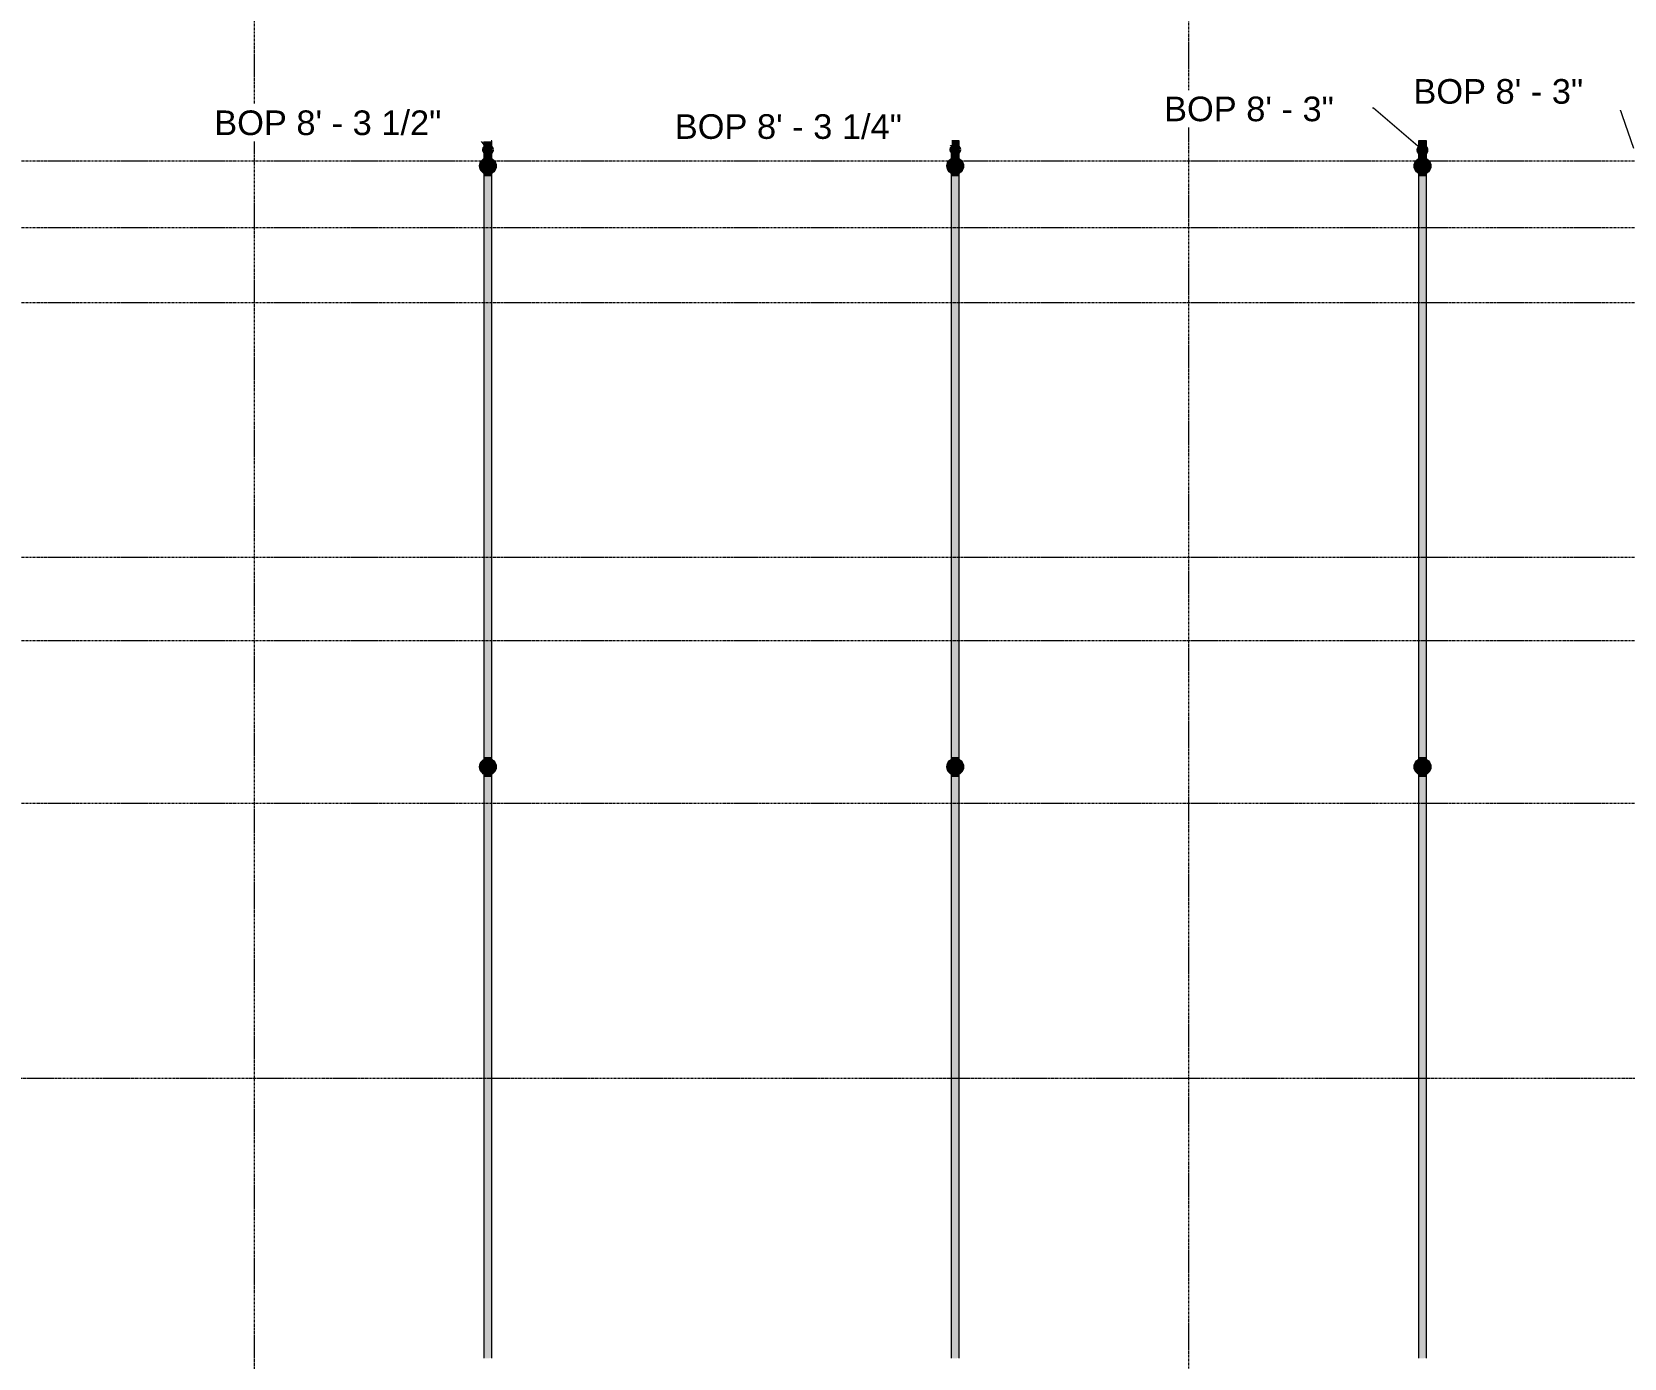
# Model space of a CAD drawing. Header units: inches. Extents: x -3679 to 241, y -496 to 1784.
# Drawn here: x -1289.3 to -907.7, y 206 to 523.9 of the extents above; entities that cross this region are included whole.
import ezdxf

# ---------------------------------------------------------------- set-up
doc = ezdxf.new("R2010")
doc.units = ezdxf.units.IN
doc.header["$MEASUREMENT"] = 0
doc.linetypes.add('Grid Line', pattern=[0.875, 0.5, -0.125, 0.125, -0.125])
for name, color, linetype, lineweight in [('A-ANNO-NOTE', 250, 'Continuous', 9), ('G-ANNO-DIMS', 251, 'Continuous', 9), ('P-PIPE', 1, 'Continuous', 9), ('P-PIPE-CNTR', 1, 'Continuous', 9), ('S-GRID', 8, 'Continuous', 9)]:
    doc.layers.add(name, color=color, linetype=linetype, lineweight=lineweight)
doc.styles.add('Arial_1', font='arial.ttf', dxfattribs={"height": 5.901198})

msp = doc.modelspace()

# ---------------------------------------------------------------- hatches: boundary and pattern name
at = {"layer": 'A-ANNO-NOTE'}
for points in [[(-1180, 489.74), (-1179, 490.01), (-1178.27, 490.74), (-1178, 491.74), (-1178.27, 492.74), (-1179, 493.47), (-1180, 493.74), (-1181, 493.47), (-1181.73, 492.74), (-1182, 491.74), (-1181.73, 490.74), (-1181, 490.01)], [(-1068, 489.74), (-1067, 490.01), (-1066.27, 490.74), (-1066, 491.74), (-1066.27, 492.74), (-1067, 493.47), (-1068, 493.74), (-1069, 493.47), (-1069.73, 492.74), (-1070, 491.74), (-1069.73, 490.74), (-1069, 490.01)], [(-956, 489.74), (-955, 490.01), (-954.27, 490.74), (-954, 491.74), (-954.27, 492.74), (-955, 493.47), (-956, 493.74), (-957, 493.47), (-957.73, 492.74), (-958, 491.74), (-957.73, 490.74), (-957, 490.01)], [(-1180, 345.74), (-1179, 346.01), (-1178.27, 346.74), (-1178, 347.74), (-1178.27, 348.74), (-1179, 349.47), (-1180, 349.74), (-1181, 349.47), (-1181.73, 348.74), (-1182, 347.74), (-1181.73, 346.74), (-1181, 346.01)], [(-1068, 345.74), (-1067, 346.01), (-1066.27, 346.74), (-1066, 347.74), (-1066.27, 348.74), (-1067, 349.47), (-1068, 349.74), (-1069, 349.47), (-1069.73, 348.74), (-1070, 347.74), (-1069.73, 346.74), (-1069, 346.01)], [(-956, 345.74), (-955, 346.01), (-954.27, 346.74), (-954, 347.74), (-954.27, 348.74), (-955, 349.47), (-956, 349.74), (-957, 349.47), (-957.73, 348.74), (-958, 347.74), (-957.73, 346.74), (-957, 346.01)]]:
    msp.add_hatch(color=256, dxfattribs=at).paths.add_polyline_path(points, flags=0)
h = msp.add_hatch(color=256, dxfattribs=at)
edge = h.paths.add_edge_path(flags=0)
edge.add_arc((-1180, 491.74), 2, 0, 360)
h = msp.add_hatch(color=256, dxfattribs=at)
edge = h.paths.add_edge_path(flags=0)
edge.add_arc((-1068, 491.74), 2, 0, 360)
h = msp.add_hatch(color=256, dxfattribs=at)
edge = h.paths.add_edge_path(flags=0)
edge.add_arc((-956, 491.74), 2, 0, 360)
h = msp.add_hatch(color=256, dxfattribs=at)
edge = h.paths.add_edge_path(flags=0)
edge.add_arc((-1180, 347.74), 2, 0, 360)
h = msp.add_hatch(color=256, dxfattribs=at)
edge = h.paths.add_edge_path(flags=0)
edge.add_arc((-1068, 347.74), 2, 0, 360)
h = msp.add_hatch(color=256, dxfattribs=at)
edge = h.paths.add_edge_path(flags=0)
edge.add_arc((-956, 347.74), 2, 0, 360)
at = {"layer": 'P-PIPE'}
h = msp.add_hatch(color=256, dxfattribs=at)
h.paths.add_polyline_path([(-1180.67, 493.98), (-1180.67, 493.99), (-1180.67, 497.25)], flags=0)
h.paths.add_polyline_path([(-1180, 493.98), (-1180, 497.74), (-1180.95, 497.74), (-1180.95, 493.99), (-1180.47, 493.98), (-1180.25, 493.98)], flags=0)
for points in [[(-1180, 493.98), (-1179.05, 493.99), (-1179.05, 497.74), (-1179.53, 497.74), (-1180, 497.74), (-1180, 497.25)], [(-1068, 493.98), (-1067.05, 493.99), (-1067.05, 497.74), (-1067.53, 497.74), (-1068, 497.74), (-1068, 497.25)], [(-956, 493.98), (-955.05, 493.99), (-955.05, 497.74), (-955.53, 497.74), (-956, 497.74), (-956, 497.25)], [(-1180, 490.79), (-1179.75, 490.83), (-1179.53, 490.92), (-1179.33, 491.07), (-1179.18, 491.27), (-1179.08, 491.5), (-1179.05, 491.74), (-1179.08, 491.99), (-1179.18, 492.22), (-1179.33, 492.41), (-1179.53, 492.57), (-1179.75, 492.66), (-1180, 492.69), (-1180.25, 492.66), (-1180.48, 492.57), (-1180.67, 492.41), (-1180.82, 492.22), (-1180.92, 491.99), (-1180.95, 491.74), (-1180.92, 491.5), (-1180.82, 491.27), (-1180.67, 491.07), (-1180.48, 490.92), (-1180.25, 490.83)], [(-1068, 490.79), (-1067.75, 490.83), (-1067.53, 490.92), (-1067.33, 491.07), (-1067.18, 491.27), (-1067.08, 491.5), (-1067.05, 491.74), (-1067.08, 491.99), (-1067.18, 492.22), (-1067.33, 492.41), (-1067.53, 492.57), (-1067.75, 492.66), (-1068, 492.69), (-1068.25, 492.66), (-1068.48, 492.57), (-1068.67, 492.41), (-1068.82, 492.22), (-1068.92, 491.99), (-1068.95, 491.74), (-1068.92, 491.5), (-1068.82, 491.27), (-1068.67, 491.07), (-1068.48, 490.92), (-1068.25, 490.83)], [(-956, 490.79), (-955.75, 490.83), (-955.53, 490.92), (-955.33, 491.07), (-955.18, 491.27), (-955.08, 491.5), (-955.05, 491.74), (-955.08, 491.99), (-955.18, 492.22), (-955.33, 492.41), (-955.53, 492.57), (-955.75, 492.66), (-956, 492.69), (-956.25, 492.66), (-956.48, 492.57), (-956.67, 492.41), (-956.82, 492.22), (-956.92, 491.99), (-956.95, 491.74), (-956.92, 491.5), (-956.82, 491.27), (-956.67, 491.07), (-956.48, 490.92), (-956.25, 490.83)], [(-1180, 349.98), (-1179.05, 349.99), (-1179.05, 489.5), (-1179.53, 489.5), (-1180, 489.5), (-1180, 359.44)], [(-1068, 349.98), (-1067.05, 349.99), (-1067.05, 489.5), (-1067.53, 489.5), (-1068, 489.5), (-1068, 359.44)], [(-956, 349.98), (-955.05, 349.99), (-955.05, 489.5), (-955.53, 489.5), (-956, 489.5), (-956, 359.44)], [(-1180, 346.79), (-1179.75, 346.83), (-1179.53, 346.92), (-1179.33, 347.07), (-1179.18, 347.27), (-1179.08, 347.5), (-1179.05, 347.74), (-1179.08, 347.99), (-1179.18, 348.22), (-1179.33, 348.41), (-1179.53, 348.57), (-1179.75, 348.66), (-1180, 348.69), (-1180.25, 348.66), (-1180.48, 348.57), (-1180.67, 348.41), (-1180.82, 348.22), (-1180.92, 347.99), (-1180.95, 347.74), (-1180.92, 347.5), (-1180.82, 347.27), (-1180.67, 347.07), (-1180.48, 346.92), (-1180.25, 346.83)], [(-1068, 346.79), (-1067.75, 346.83), (-1067.53, 346.92), (-1067.33, 347.07), (-1067.18, 347.27), (-1067.08, 347.5), (-1067.05, 347.74), (-1067.08, 347.99), (-1067.18, 348.22), (-1067.33, 348.41), (-1067.53, 348.57), (-1067.75, 348.66), (-1068, 348.69), (-1068.25, 348.66), (-1068.48, 348.57), (-1068.67, 348.41), (-1068.82, 348.22), (-1068.92, 347.99), (-1068.95, 347.74), (-1068.92, 347.5), (-1068.82, 347.27), (-1068.67, 347.07), (-1068.48, 346.92), (-1068.25, 346.83)], [(-956, 346.79), (-955.75, 346.83), (-955.53, 346.92), (-955.33, 347.07), (-955.18, 347.27), (-955.08, 347.5), (-955.05, 347.74), (-955.08, 347.99), (-955.18, 348.22), (-955.33, 348.41), (-955.53, 348.57), (-955.75, 348.66), (-956, 348.69), (-956.25, 348.66), (-956.48, 348.57), (-956.67, 348.41), (-956.82, 348.22), (-956.92, 347.99), (-956.95, 347.74), (-956.92, 347.5), (-956.82, 347.27), (-956.67, 347.07), (-956.48, 346.92), (-956.25, 346.83)], [(-1180, 205.98), (-1179.05, 205.99), (-1179.05, 345.5), (-1179.53, 345.5), (-1180, 345.5), (-1180, 211.03)], [(-1068, 205.98), (-1067.05, 205.99), (-1067.05, 345.5), (-1067.53, 345.5), (-1068, 345.5), (-1068, 211.03)], [(-956, 205.98), (-955.05, 205.99), (-955.05, 345.5), (-955.53, 345.5), (-956, 345.5), (-956, 211.03)]]:
    msp.add_hatch(color=256, dxfattribs=at).paths.add_polyline_path(points, flags=0)
h = msp.add_hatch(color=256, dxfattribs=at)
h.paths.add_polyline_path([(-1068.67, 493.98), (-1068.67, 493.99), (-1068.67, 497.25)], flags=0)
h.paths.add_polyline_path([(-1068, 493.98), (-1068, 497.74), (-1068.95, 497.74), (-1068.95, 493.99), (-1068.47, 493.98), (-1068.25, 493.98)], flags=0)
h = msp.add_hatch(color=256, dxfattribs=at)
h.paths.add_polyline_path([(-956.67, 493.98), (-956.67, 493.99), (-956.67, 497.25)], flags=0)
h.paths.add_polyline_path([(-956, 493.98), (-956, 497.74), (-956.95, 497.74), (-956.95, 493.99), (-956.47, 493.98), (-956.25, 493.98)], flags=0)
h = msp.add_hatch(color=256, dxfattribs=at)
h.paths.add_polyline_path([(-1180, 489.5), (-1180, 490.79), (-1180.25, 490.83), (-1180.48, 490.92), (-1180.67, 491.07), (-1180.84, 491.31), (-1180.88, 491.38), (-1180.93, 491.56), (-1180.95, 491.74), (-1180.95, 489.5), (-1180.48, 489.5), (-1180.25, 489.5)], flags=0)
h.paths.add_polyline_path([(-1180.95, 491.74), (-1180.92, 491.99), (-1180.79, 492.28), (-1180.65, 492.43), (-1180.44, 492.58), (-1180.24, 492.66), (-1180, 492.69), (-1180, 493.98), (-1180.95, 493.99), (-1180.95, 491.91)], flags=0)
h = msp.add_hatch(color=256, dxfattribs=at)
h.paths.add_polyline_path([(-1180, 490.79), (-1179.75, 490.83), (-1179.52, 490.92), (-1179.33, 491.07), (-1179.18, 491.27), (-1179.08, 491.5), (-1179.05, 491.75), (-1179.08, 491.99), (-1179.18, 492.22), (-1179.33, 492.42), (-1179.53, 492.57), (-1179.76, 492.66), (-1180.01, 492.69), (-1180.25, 492.66), (-1180.48, 492.56), (-1180.67, 492.41), (-1180.83, 492.21), (-1180.92, 491.98), (-1180.95, 491.73), (-1180.92, 491.49), (-1180.82, 491.26), (-1180.67, 491.07), (-1180.47, 490.92), (-1180.24, 490.82), (-1180, 490.79)], flags=0)
h.paths.add_polyline_path([(-1180, 490.79), (-1180.25, 490.83), (-1180.48, 490.92), (-1180.68, 491.08), (-1180.82, 491.27), (-1180.92, 491.5), (-1180.95, 491.74), (-1180.91, 492), (-1180.82, 492.22), (-1180.66, 492.42), (-1180.48, 492.57), (-1180.24, 492.66), (-1180, 492.69), (-1179.75, 492.66), (-1179.53, 492.57), (-1179.33, 492.41), (-1179.18, 492.22), (-1179.08, 491.99), (-1179.05, 491.74), (-1179.08, 491.49), (-1179.18, 491.27), (-1179.33, 491.07), (-1179.53, 490.92), (-1179.76, 490.83), (-1179.85, 490.81)], flags=0)
h = msp.add_hatch(color=256, dxfattribs=at)
h.paths.add_polyline_path([(-1179.05, 491.74), (-1179.05, 493.99), (-1179.53, 493.98), (-1180, 493.98), (-1179.99, 492.69), (-1179.75, 492.66), (-1179.52, 492.57), (-1179.33, 492.41), (-1179.16, 492.18), (-1179.12, 492.1), (-1179.07, 491.93), (-1179.05, 491.75)], flags=0)
h.paths.add_polyline_path([(-1180, 489.5), (-1179.05, 489.5), (-1179.05, 491.74), (-1179.08, 491.5), (-1179.21, 491.21), (-1179.35, 491.05), (-1179.54, 490.91), (-1179.75, 490.82), (-1180, 490.79), (-1180, 490.68)], flags=0)
h = msp.add_hatch(color=256, dxfattribs=at)
h.paths.add_polyline_path([(-1068, 489.5), (-1068, 490.79), (-1068.25, 490.83), (-1068.48, 490.92), (-1068.67, 491.07), (-1068.84, 491.31), (-1068.88, 491.38), (-1068.93, 491.56), (-1068.95, 491.74), (-1068.95, 489.5), (-1068.48, 489.5), (-1068.25, 489.5)], flags=0)
h.paths.add_polyline_path([(-1068.95, 491.74), (-1068.92, 491.99), (-1068.79, 492.28), (-1068.65, 492.43), (-1068.44, 492.58), (-1068.24, 492.66), (-1068, 492.69), (-1068, 493.98), (-1068.95, 493.99), (-1068.95, 491.91)], flags=0)
h = msp.add_hatch(color=256, dxfattribs=at)
h.paths.add_polyline_path([(-1068, 490.79), (-1067.75, 490.83), (-1067.52, 490.92), (-1067.33, 491.07), (-1067.18, 491.27), (-1067.08, 491.5), (-1067.05, 491.75), (-1067.08, 491.99), (-1067.18, 492.22), (-1067.33, 492.42), (-1067.53, 492.57), (-1067.76, 492.66), (-1068.01, 492.69), (-1068.25, 492.66), (-1068.48, 492.56), (-1068.67, 492.41), (-1068.83, 492.21), (-1068.92, 491.98), (-1068.95, 491.73), (-1068.92, 491.49), (-1068.82, 491.26), (-1068.67, 491.07), (-1068.47, 490.92), (-1068.24, 490.82), (-1068, 490.79)], flags=0)
h.paths.add_polyline_path([(-1068, 490.79), (-1068.25, 490.83), (-1068.48, 490.92), (-1068.68, 491.08), (-1068.82, 491.27), (-1068.92, 491.5), (-1068.95, 491.74), (-1068.91, 492), (-1068.82, 492.22), (-1068.66, 492.42), (-1068.48, 492.57), (-1068.24, 492.66), (-1068, 492.69), (-1067.75, 492.66), (-1067.53, 492.57), (-1067.33, 492.41), (-1067.18, 492.22), (-1067.08, 491.99), (-1067.05, 491.74), (-1067.08, 491.49), (-1067.18, 491.27), (-1067.33, 491.07), (-1067.53, 490.92), (-1067.76, 490.83)], flags=0)
h = msp.add_hatch(color=256, dxfattribs=at)
h.paths.add_polyline_path([(-1067.05, 491.74), (-1067.05, 493.99), (-1067.53, 493.98), (-1068, 493.98), (-1067.99, 492.69), (-1067.75, 492.66), (-1067.52, 492.57), (-1067.33, 492.41), (-1067.16, 492.18), (-1067.12, 492.1), (-1067.07, 491.93), (-1067.05, 491.75)], flags=0)
h.paths.add_polyline_path([(-1068, 489.5), (-1067.05, 489.5), (-1067.05, 491.74), (-1067.08, 491.5), (-1067.21, 491.21), (-1067.35, 491.05), (-1067.54, 490.91), (-1067.75, 490.82), (-1068, 490.79), (-1068, 490.68)], flags=0)
h = msp.add_hatch(color=256, dxfattribs=at)
h.paths.add_polyline_path([(-956, 489.5), (-956, 490.79), (-956.25, 490.83), (-956.48, 490.92), (-956.67, 491.07), (-956.84, 491.31), (-956.88, 491.38), (-956.93, 491.56), (-956.95, 491.74), (-956.95, 489.5), (-956.48, 489.5), (-956.25, 489.5)], flags=0)
h.paths.add_polyline_path([(-956.95, 491.74), (-956.92, 491.99), (-956.79, 492.28), (-956.65, 492.43), (-956.44, 492.58), (-956.24, 492.66), (-956, 492.69), (-956, 493.98), (-956.95, 493.99), (-956.95, 491.91)], flags=0)
h = msp.add_hatch(color=256, dxfattribs=at)
h.paths.add_polyline_path([(-956, 490.79), (-955.75, 490.83), (-955.52, 490.92), (-955.33, 491.07), (-955.18, 491.27), (-955.08, 491.5), (-955.05, 491.75), (-955.08, 491.99), (-955.18, 492.22), (-955.33, 492.42), (-955.53, 492.57), (-955.76, 492.66), (-956.01, 492.69), (-956.25, 492.66), (-956.48, 492.56), (-956.67, 492.41), (-956.83, 492.21), (-956.92, 491.98), (-956.95, 491.73), (-956.92, 491.49), (-956.82, 491.26), (-956.67, 491.07), (-956.47, 490.92), (-956.24, 490.82), (-956, 490.79)], flags=0)
h.paths.add_polyline_path([(-956, 490.79), (-956.25, 490.83), (-956.48, 490.92), (-956.68, 491.08), (-956.82, 491.27), (-956.92, 491.5), (-956.95, 491.74), (-956.91, 492), (-956.82, 492.22), (-956.66, 492.42), (-956.48, 492.57), (-956.24, 492.66), (-956, 492.69), (-955.75, 492.66), (-955.53, 492.57), (-955.33, 492.41), (-955.18, 492.22), (-955.08, 491.99), (-955.05, 491.74), (-955.08, 491.49), (-955.18, 491.27), (-955.33, 491.07), (-955.53, 490.92), (-955.76, 490.83)], flags=0)
h = msp.add_hatch(color=256, dxfattribs=at)
h.paths.add_polyline_path([(-955.05, 491.74), (-955.05, 493.99), (-955.53, 493.98), (-956, 493.98), (-955.99, 492.69), (-955.75, 492.66), (-955.52, 492.57), (-955.33, 492.41), (-955.16, 492.18), (-955.12, 492.1), (-955.07, 491.93), (-955.05, 491.75)], flags=0)
h.paths.add_polyline_path([(-956, 489.5), (-955.05, 489.5), (-955.05, 491.74), (-955.08, 491.5), (-955.21, 491.21), (-955.35, 491.05), (-955.54, 490.91), (-955.75, 490.82), (-956, 490.79), (-956, 490.68)], flags=0)
h = msp.add_hatch(color=256, dxfattribs=at)
h.paths.add_polyline_path([(-1180.67, 349.98), (-1180.67, 349.99), (-1180.67, 359.44)], flags=0)
h.paths.add_polyline_path([(-1180, 349.98), (-1180, 489.5), (-1180.95, 489.5), (-1180.95, 349.99), (-1180.47, 349.98), (-1180.25, 349.98)], flags=0)
h = msp.add_hatch(color=256, dxfattribs=at)
h.paths.add_polyline_path([(-1068.67, 349.98), (-1068.67, 349.99), (-1068.67, 359.44)], flags=0)
h.paths.add_polyline_path([(-1068, 349.98), (-1068, 489.5), (-1068.95, 489.5), (-1068.95, 349.99), (-1068.47, 349.98), (-1068.25, 349.98)], flags=0)
h = msp.add_hatch(color=256, dxfattribs=at)
h.paths.add_polyline_path([(-956.67, 349.98), (-956.67, 349.99), (-956.67, 359.44)], flags=0)
h.paths.add_polyline_path([(-956, 349.98), (-956, 489.5), (-956.95, 489.5), (-956.95, 349.99), (-956.47, 349.98), (-956.25, 349.98)], flags=0)
h = msp.add_hatch(color=256, dxfattribs=at)
h.paths.add_polyline_path([(-1180, 345.5), (-1180, 346.79), (-1180.25, 346.83), (-1180.48, 346.92), (-1180.67, 347.07), (-1180.84, 347.31), (-1180.88, 347.38), (-1180.93, 347.56), (-1180.95, 347.74), (-1180.95, 345.5), (-1180.48, 345.5), (-1180.25, 345.5)], flags=0)
h.paths.add_polyline_path([(-1180.95, 347.74), (-1180.92, 347.99), (-1180.79, 348.28), (-1180.65, 348.43), (-1180.44, 348.58), (-1180.24, 348.66), (-1180, 348.69), (-1180, 349.98), (-1180.95, 349.99), (-1180.95, 347.91)], flags=0)
h = msp.add_hatch(color=256, dxfattribs=at)
h.paths.add_polyline_path([(-1180, 346.79), (-1179.75, 346.83), (-1179.52, 346.92), (-1179.33, 347.07), (-1179.18, 347.27), (-1179.08, 347.5), (-1179.05, 347.75), (-1179.08, 347.99), (-1179.18, 348.22), (-1179.33, 348.42), (-1179.53, 348.57), (-1179.76, 348.66), (-1180.01, 348.69), (-1180.25, 348.66), (-1180.48, 348.56), (-1180.67, 348.41), (-1180.83, 348.21), (-1180.92, 347.98), (-1180.95, 347.73), (-1180.92, 347.49), (-1180.82, 347.26), (-1180.67, 347.07), (-1180.47, 346.92), (-1180.24, 346.82), (-1180, 346.79)], flags=0)
h.paths.add_polyline_path([(-1180, 346.79), (-1180.25, 346.83), (-1180.48, 346.92), (-1180.68, 347.08), (-1180.82, 347.27), (-1180.92, 347.5), (-1180.95, 347.74), (-1180.91, 348), (-1180.82, 348.22), (-1180.66, 348.42), (-1180.48, 348.57), (-1180.24, 348.66), (-1180, 348.69), (-1179.75, 348.66), (-1179.53, 348.57), (-1179.33, 348.41), (-1179.18, 348.22), (-1179.08, 347.99), (-1179.05, 347.74), (-1179.08, 347.49), (-1179.18, 347.27), (-1179.33, 347.07), (-1179.53, 346.92), (-1179.76, 346.83), (-1179.85, 346.81)], flags=0)
h = msp.add_hatch(color=256, dxfattribs=at)
h.paths.add_polyline_path([(-1179.05, 347.74), (-1179.05, 349.99), (-1179.53, 349.98), (-1180, 349.98), (-1179.99, 348.69), (-1179.75, 348.66), (-1179.52, 348.57), (-1179.33, 348.41), (-1179.16, 348.18), (-1179.12, 348.1), (-1179.07, 347.93), (-1179.05, 347.75)], flags=0)
h.paths.add_polyline_path([(-1180, 345.5), (-1179.05, 345.5), (-1179.05, 347.74), (-1179.08, 347.5), (-1179.21, 347.21), (-1179.35, 347.05), (-1179.54, 346.91), (-1179.75, 346.82), (-1180, 346.79), (-1180, 346.68)], flags=0)
h = msp.add_hatch(color=256, dxfattribs=at)
h.paths.add_polyline_path([(-1068, 345.5), (-1068, 346.79), (-1068.25, 346.83), (-1068.48, 346.92), (-1068.67, 347.07), (-1068.84, 347.31), (-1068.88, 347.38), (-1068.93, 347.56), (-1068.95, 347.74), (-1068.95, 345.5), (-1068.48, 345.5), (-1068.25, 345.5)], flags=0)
h.paths.add_polyline_path([(-1068.95, 347.74), (-1068.92, 347.99), (-1068.79, 348.28), (-1068.65, 348.43), (-1068.44, 348.58), (-1068.24, 348.66), (-1068, 348.69), (-1068, 349.98), (-1068.95, 349.99), (-1068.95, 347.91)], flags=0)
h = msp.add_hatch(color=256, dxfattribs=at)
h.paths.add_polyline_path([(-1068, 346.79), (-1067.75, 346.83), (-1067.52, 346.92), (-1067.33, 347.07), (-1067.18, 347.27), (-1067.08, 347.5), (-1067.05, 347.75), (-1067.08, 347.99), (-1067.18, 348.22), (-1067.33, 348.42), (-1067.53, 348.57), (-1067.76, 348.66), (-1068.01, 348.69), (-1068.25, 348.66), (-1068.48, 348.56), (-1068.67, 348.41), (-1068.83, 348.21), (-1068.92, 347.98), (-1068.95, 347.73), (-1068.92, 347.49), (-1068.82, 347.26), (-1068.67, 347.07), (-1068.47, 346.92), (-1068.24, 346.82), (-1068, 346.79)], flags=0)
h.paths.add_polyline_path([(-1068, 346.79), (-1068.25, 346.83), (-1068.48, 346.92), (-1068.68, 347.08), (-1068.82, 347.27), (-1068.92, 347.5), (-1068.95, 347.74), (-1068.91, 348), (-1068.82, 348.22), (-1068.66, 348.42), (-1068.48, 348.57), (-1068.24, 348.66), (-1068, 348.69), (-1067.75, 348.66), (-1067.53, 348.57), (-1067.33, 348.41), (-1067.18, 348.22), (-1067.08, 347.99), (-1067.05, 347.74), (-1067.08, 347.49), (-1067.18, 347.27), (-1067.33, 347.07), (-1067.53, 346.92), (-1067.76, 346.83)], flags=0)
h = msp.add_hatch(color=256, dxfattribs=at)
h.paths.add_polyline_path([(-1067.05, 347.74), (-1067.05, 349.99), (-1067.53, 349.98), (-1068, 349.98), (-1067.99, 348.69), (-1067.75, 348.66), (-1067.52, 348.57), (-1067.33, 348.41), (-1067.16, 348.18), (-1067.12, 348.1), (-1067.07, 347.93), (-1067.05, 347.75)], flags=0)
h.paths.add_polyline_path([(-1068, 345.5), (-1067.05, 345.5), (-1067.05, 347.74), (-1067.08, 347.5), (-1067.21, 347.21), (-1067.35, 347.05), (-1067.54, 346.91), (-1067.75, 346.82), (-1068, 346.79), (-1068, 346.68)], flags=0)
h = msp.add_hatch(color=256, dxfattribs=at)
h.paths.add_polyline_path([(-956, 345.5), (-956, 346.79), (-956.25, 346.83), (-956.48, 346.92), (-956.67, 347.07), (-956.84, 347.31), (-956.88, 347.38), (-956.93, 347.56), (-956.95, 347.74), (-956.95, 345.5), (-956.48, 345.5), (-956.25, 345.5)], flags=0)
h.paths.add_polyline_path([(-956.95, 347.74), (-956.92, 347.99), (-956.79, 348.28), (-956.65, 348.43), (-956.44, 348.58), (-956.24, 348.66), (-956, 348.69), (-956, 349.98), (-956.95, 349.99), (-956.95, 347.91)], flags=0)
h = msp.add_hatch(color=256, dxfattribs=at)
h.paths.add_polyline_path([(-956, 346.79), (-955.75, 346.83), (-955.52, 346.92), (-955.33, 347.07), (-955.18, 347.27), (-955.08, 347.5), (-955.05, 347.75), (-955.08, 347.99), (-955.18, 348.22), (-955.33, 348.42), (-955.53, 348.57), (-955.76, 348.66), (-956.01, 348.69), (-956.25, 348.66), (-956.48, 348.56), (-956.67, 348.41), (-956.83, 348.21), (-956.92, 347.98), (-956.95, 347.73), (-956.92, 347.49), (-956.82, 347.26), (-956.67, 347.07), (-956.47, 346.92), (-956.24, 346.82), (-956, 346.79)], flags=0)
h.paths.add_polyline_path([(-956, 346.79), (-956.25, 346.83), (-956.48, 346.92), (-956.68, 347.08), (-956.82, 347.27), (-956.92, 347.5), (-956.95, 347.74), (-956.91, 348), (-956.82, 348.22), (-956.66, 348.42), (-956.48, 348.57), (-956.24, 348.66), (-956, 348.69), (-955.75, 348.66), (-955.53, 348.57), (-955.33, 348.41), (-955.18, 348.22), (-955.08, 347.99), (-955.05, 347.74), (-955.08, 347.49), (-955.18, 347.27), (-955.33, 347.07), (-955.53, 346.92), (-955.76, 346.83)], flags=0)
h = msp.add_hatch(color=256, dxfattribs=at)
h.paths.add_polyline_path([(-955.05, 347.74), (-955.05, 349.99), (-955.53, 349.98), (-956, 349.98), (-955.99, 348.69), (-955.75, 348.66), (-955.52, 348.57), (-955.33, 348.41), (-955.16, 348.18), (-955.12, 348.1), (-955.07, 347.93), (-955.05, 347.75)], flags=0)
h.paths.add_polyline_path([(-956, 345.5), (-955.05, 345.5), (-955.05, 347.74), (-955.08, 347.5), (-955.21, 347.21), (-955.35, 347.05), (-955.54, 346.91), (-955.75, 346.82), (-956, 346.79), (-956, 346.68)], flags=0)
h = msp.add_hatch(color=256, dxfattribs=at)
h.paths.add_polyline_path([(-1180.67, 205.98), (-1180.67, 205.99), (-1180.67, 211.03)], flags=0)
h.paths.add_polyline_path([(-1180, 205.98), (-1180, 345.5), (-1180.95, 345.5), (-1180.95, 205.99), (-1180.47, 205.98), (-1180.25, 205.98)], flags=0)
h = msp.add_hatch(color=256, dxfattribs=at)
h.paths.add_polyline_path([(-1068.67, 205.98), (-1068.67, 205.99), (-1068.67, 211.03)], flags=0)
h.paths.add_polyline_path([(-1068, 205.98), (-1068, 345.5), (-1068.95, 345.5), (-1068.95, 205.99), (-1068.47, 205.98), (-1068.25, 205.98)], flags=0)
h = msp.add_hatch(color=256, dxfattribs=at)
h.paths.add_polyline_path([(-956.67, 205.98), (-956.67, 205.99), (-956.67, 211.03)], flags=0)
h.paths.add_polyline_path([(-956, 205.98), (-956, 345.5), (-956.95, 345.5), (-956.95, 205.99), (-956.47, 205.98), (-956.25, 205.98)], flags=0)

# ---------------------------------------------------------------- linework, layer by layer
at = {"layer": 'A-ANNO-NOTE'}
for p, q in [((-1181.73, 492.74), (-1182, 491.74)), ((-1181, 493.47), (-1181.73, 492.74)), ((-1180, 493.74), (-1181, 493.47)), ((-1179, 493.47), (-1180, 493.74)), ((-1178.27, 492.74), (-1179, 493.47)), ((-1178, 491.74), (-1178.27, 492.74)), ((-1069.73, 492.74), (-1070, 491.74)), ((-1069, 493.47), (-1069.73, 492.74)), ((-1068, 493.74), (-1069, 493.47)), ((-1067, 493.47), (-1068, 493.74)), ((-1066.27, 492.74), (-1067, 493.47)), ((-1066, 491.74), (-1066.27, 492.74)), ((-957.73, 492.74), (-958, 491.74)), ((-957, 493.47), (-957.73, 492.74)), ((-956, 493.74), (-957, 493.47)), ((-955, 493.47), (-956, 493.74)), ((-954.27, 492.74), (-955, 493.47)), ((-954, 491.74), (-954.27, 492.74)), ((-1182, 491.74), (-1181.73, 490.74)), ((-1181.73, 490.74), (-1181, 490.01)), ((-1181, 490.01), (-1180, 489.74)), ((-1180, 489.74), (-1179, 490.01)), ((-1179, 490.01), (-1178.27, 490.74)), ((-1178.27, 490.74), (-1178, 491.74)), ((-1070, 491.74), (-1069.73, 490.74)), ((-1069.73, 490.74), (-1069, 490.01)), ((-1069, 490.01), (-1068, 489.74)), ((-1068, 489.74), (-1067, 490.01)), ((-1067, 490.01), (-1066.27, 490.74)), ((-1066.27, 490.74), (-1066, 491.74)), ((-958, 491.74), (-957.73, 490.74)), ((-957.73, 490.74), (-957, 490.01)), ((-957, 490.01), (-956, 489.74)), ((-956, 489.74), (-955, 490.01)), ((-955, 490.01), (-954.27, 490.74)), ((-954.27, 490.74), (-954, 491.74)), ((-1181.73, 348.74), (-1182, 347.74)), ((-1182, 347.74), (-1181.73, 346.74)), ((-1181, 349.47), (-1181.73, 348.74)), ((-1180, 349.74), (-1181, 349.47)), ((-1179, 349.47), (-1180, 349.74)), ((-1178.27, 348.74), (-1179, 349.47)), ((-1178, 347.74), (-1178.27, 348.74)), ((-1178.27, 346.74), (-1178, 347.74)), ((-1069.73, 348.74), (-1070, 347.74)), ((-1070, 347.74), (-1069.73, 346.74)), ((-1069, 349.47), (-1069.73, 348.74)), ((-1068, 349.74), (-1069, 349.47)), ((-1067, 349.47), (-1068, 349.74)), ((-1066.27, 348.74), (-1067, 349.47)), ((-1066, 347.74), (-1066.27, 348.74)), ((-1066.27, 346.74), (-1066, 347.74)), ((-957.73, 348.74), (-958, 347.74)), ((-958, 347.74), (-957.73, 346.74)), ((-957, 349.47), (-957.73, 348.74)), ((-956, 349.74), (-957, 349.47)), ((-955, 349.47), (-956, 349.74)), ((-954.27, 348.74), (-955, 349.47)), ((-954, 347.74), (-954.27, 348.74)), ((-954.27, 346.74), (-954, 347.74)), ((-1181.73, 346.74), (-1181, 346.01)), ((-1181, 346.01), (-1180, 345.74)), ((-1180, 345.74), (-1179, 346.01)), ((-1179, 346.01), (-1178.27, 346.74)), ((-1069.73, 346.74), (-1069, 346.01)), ((-1069, 346.01), (-1068, 345.74)), ((-1068, 345.74), (-1067, 346.01)), ((-1067, 346.01), (-1066.27, 346.74)), ((-957.73, 346.74), (-957, 346.01)), ((-957, 346.01), (-956, 345.74)), ((-956, 345.74), (-955, 346.01)), ((-955, 346.01), (-954.27, 346.74))]:
    msp.add_line(p, q, dxfattribs=at)
for centre in [(-1180, 491.74), (-1068, 491.74), (-956, 491.74), (-1180, 347.74), (-1068, 347.74), (-956, 347.74)]:
    msp.add_circle(centre, 2, dxfattribs=at)
at = {"layer": 'G-ANNO-DIMS'}
for p, q in [((-910.17, 509.76), (-916.3, 509.76)), ((-905.34, 495.9), (-910.17, 509.76)), ((-967.74, 505.57), (-976.06, 505.57)), ((-1184.92, 502.25), (-1190.04, 502.25)), ((-1180, 495.63), (-1184.92, 502.25)), ((-1073.69, 501.34), (-1079.65, 501.34)), ((-1068, 495.65), (-1073.69, 501.34))]:
    msp.add_line(p, q, dxfattribs=at)
at = {"layer": 'G-ANNO-DIMS', "lineweight": 50}
for centre in [(-1180, 495.63), (-1068, 495.65), (-956, 495.55)]:
    msp.add_circle(centre, 1, dxfattribs=at)
at = {"layer": 'P-PIPE'}
for p, q in [((-1180.95, 497.74), (-1180.95, 493.99)), ((-1179.05, 493.99), (-1179.05, 497.74)), ((-1068.95, 497.74), (-1068.95, 493.99)), ((-1067.05, 493.99), (-1067.05, 497.74)), ((-956.95, 497.74), (-956.95, 493.99)), ((-955.05, 493.99), (-955.05, 497.74)), ((-1180.95, 493.99), (-1180.95, 489.5)), ((-1179.05, 489.5), (-1179.05, 493.99)), ((-1068.95, 493.99), (-1068.95, 489.5)), ((-1067.05, 489.5), (-1067.05, 493.99)), ((-956.95, 493.99), (-956.95, 489.5)), ((-955.05, 489.5), (-955.05, 493.99)), ((-1180.95, 489.5), (-1180.95, 349.99)), ((-1179.05, 349.99), (-1179.05, 489.5)), ((-1068.95, 489.5), (-1068.95, 349.99)), ((-1067.05, 349.99), (-1067.05, 489.5)), ((-956.95, 489.5), (-956.95, 349.99)), ((-955.05, 349.99), (-955.05, 489.5)), ((-1180.95, 349.99), (-1180.95, 345.5)), ((-1179.05, 345.5), (-1179.05, 349.99)), ((-1068.95, 349.99), (-1068.95, 345.5)), ((-1067.05, 345.5), (-1067.05, 349.99)), ((-956.95, 349.99), (-956.95, 345.5)), ((-955.05, 345.5), (-955.05, 349.99)), ((-1180.95, 345.5), (-1180.95, 205.99)), ((-1179.05, 205.99), (-1179.05, 345.5)), ((-1068.95, 345.5), (-1068.95, 205.99)), ((-1067.05, 205.99), (-1067.05, 345.5)), ((-956.95, 345.5), (-956.95, 205.99)), ((-955.05, 205.99), (-955.05, 345.5))]:
    msp.add_line(p, q, dxfattribs=at)
for centre, radius, start, end in [((-1180, 491.74), 0.95, 0, 180), ((-1180, 492.22), 0.475, 270, 90), ((-1068, 491.74), 0.95, 0, 180), ((-1068, 492.22), 0.475, 270, 90), ((-956, 491.74), 0.95, 0, 180), ((-956, 492.22), 0.475, 270, 90), ((-1180, 491.74), 0.95, 180, 0), ((-1180, 491.27), 0.475, 90, 270), ((-1068, 491.74), 0.95, 180, 0), ((-1068, 491.27), 0.475, 90, 270), ((-956, 491.74), 0.95, 180, 0), ((-956, 491.27), 0.475, 90, 270), ((-1180, 347.74), 0.95, 0, 180), ((-1180, 347.74), 0.95, 180, 0), ((-1180, 347.27), 0.475, 90, 270), ((-1180, 348.22), 0.475, 270, 90), ((-1068, 347.74), 0.95, 0, 180), ((-1068, 347.74), 0.95, 180, 0), ((-1068, 347.27), 0.475, 90, 270), ((-1068, 348.22), 0.475, 270, 90), ((-956, 347.74), 0.95, 0, 180), ((-956, 347.74), 0.95, 180, 0), ((-956, 347.27), 0.475, 90, 270), ((-956, 348.22), 0.475, 270, 90)]:
    msp.add_arc(centre, radius, start, end, dxfattribs=at)
for centre, major_axis, start_param, end_param in [((-1180, 497.74), (0.95, 0), 1.570796, 3.141593), ((-1180, 497.74), (0.95, 0), 3.141593, 4.712389), ((-1180, 497.74), (0.95, 0), 4.712389, 6.283185), ((-1180, 497.74), (0.95, 0), 0, 1.406931), ((-1068, 497.74), (0.95, 0), 1.570796, 3.141593), ((-1068, 497.74), (0.95, 0), 3.141593, 4.712389), ((-1068, 497.74), (0.95, 0), 0, 1.570796), ((-1068, 497.74), (0.95, 0), 4.712389, 6.283185), ((-956, 497.74), (0.95, 0), 1.570796, 3.141593), ((-956, 497.74), (0.95, 0), 3.141593, 4.712389), ((-956, 497.74), (0.95, 0), 0, 1.570796), ((-956, 497.74), (0.95, 0), 4.712389, 6.283185), ((-1180, 493.99), (0.951, 0), 3.141593, 3.403392), ((-1180, 493.99), (0.951, 0), 3.405488, 3.665191), ((-1180, 493.99), (0.95, 0), 3.665191, 3.926025), ((-1180, 493.99), (0.951, 0), 3.666373, 3.926991), ((-1180, 493.99), (0.95, 0), 3.926991, 4.188266), ((-1180, 493.99), (0.951, 0), 3.927731, 4.18879), ((-1180, 493.99), (0.95, 0), 4.18879, 4.450357), ((-1180, 493.99), (0.951, 0), 4.18924, 4.45059), ((-1180, 493.99), (0.95, 0), 4.45059, 4.712389), ((-1180, 493.99), (0.951, 0), 4.450806, 4.712389), ((-1180, 493.99), (0.951, 0), 4.712389, 5.758405), ((-1180, 493.99), (0.95, 0), 4.712389, 4.974188), ((-1180, 493.99), (0.95, 0), 4.974421, 5.235988), ((-1180, 493.99), (0.95, 0), 5.236512, 5.497787), ((-1180, 493.99), (0.95, 0), 5.498753, 5.759587), ((-1180, 493.99), (0.951, 0), 5.759587, 6.283185), ((-1068, 493.99), (0.951, 0), 3.141593, 3.403392), ((-1068, 493.99), (0.951, 0), 3.405488, 3.665191), ((-1068, 493.99), (0.95, 0), 3.665191, 3.926025), ((-1068, 493.99), (0.951, 0), 3.666373, 3.926991), ((-1068, 493.99), (0.95, 0), 3.926991, 4.188266), ((-1068, 493.99), (0.951, 0), 3.927731, 4.18879), ((-1068, 493.99), (0.95, 0), 4.18879, 4.450357), ((-1068, 493.99), (0.951, 0), 4.18924, 4.45059), ((-1068, 493.99), (0.95, 0), 4.45059, 4.712389), ((-1068, 493.99), (0.951, 0), 4.450806, 4.712389), ((-1068, 493.99), (0.951, 0), 4.712389, 5.758405), ((-1068, 493.99), (0.95, 0), 4.712389, 4.974188), ((-1068, 493.99), (0.95, 0), 4.974421, 5.235988), ((-1068, 493.99), (0.95, 0), 5.236512, 5.497787), ((-1068, 493.99), (0.95, 0), 5.498753, 5.759587), ((-1068, 493.99), (0.951, 0), 5.759587, 6.283185), ((-956, 493.99), (0.951, 0), 3.141593, 3.403392), ((-956, 493.99), (0.951, 0), 3.405488, 3.665191), ((-956, 493.99), (0.95, 0), 3.665191, 3.926025), ((-956, 493.99), (0.951, 0), 3.666373, 3.926991), ((-956, 493.99), (0.95, 0), 3.926991, 4.188266), ((-956, 493.99), (0.951, 0), 3.927731, 4.18879), ((-956, 493.99), (0.95, 0), 4.18879, 4.450357), ((-956, 493.99), (0.951, 0), 4.18924, 4.45059), ((-956, 493.99), (0.95, 0), 4.45059, 4.712389), ((-956, 493.99), (0.951, 0), 4.450806, 4.712389), ((-956, 493.99), (0.951, 0), 4.712389, 5.758405), ((-956, 493.99), (0.95, 0), 4.712389, 4.974188), ((-956, 493.99), (0.95, 0), 4.974421, 5.235988), ((-956, 493.99), (0.95, 0), 5.236512, 5.497787), ((-956, 493.99), (0.95, 0), 5.498753, 5.759587), ((-956, 493.99), (0.951, 0), 5.759587, 6.283185), ((-1180, 489.5), (0.951, 0), 3.141593, 4.712389), ((-1180, 489.5), (0.95, 0), 3.665191, 3.926025), ((-1180, 489.5), (0.95, 0), 3.926991, 4.188266), ((-1180, 489.5), (0.95, 0), 4.18879, 4.450357), ((-1180, 489.5), (0.95, 0), 4.45059, 4.712389), ((-1180, 489.5), (0.951, 0), 4.712389, 6.283185), ((-1180, 489.5), (0.95, 0), 4.712389, 4.974188), ((-1180, 489.5), (0.95, 0), 4.974421, 5.235988), ((-1180, 489.5), (0.95, 0), 5.236512, 5.497787), ((-1180, 489.5), (0.95, 0), 5.498753, 5.759587), ((-1068, 489.5), (0.951, 0), 3.141593, 4.712389), ((-1068, 489.5), (0.95, 0), 3.665191, 3.926025), ((-1068, 489.5), (0.95, 0), 3.926991, 4.188266), ((-1068, 489.5), (0.95, 0), 4.18879, 4.450357), ((-1068, 489.5), (0.95, 0), 4.45059, 4.712389), ((-1068, 489.5), (0.951, 0), 4.712389, 6.283185), ((-1068, 489.5), (0.95, 0), 4.712389, 4.974188), ((-1068, 489.5), (0.95, 0), 4.974421, 5.235988), ((-1068, 489.5), (0.95, 0), 5.236512, 5.497787), ((-1068, 489.5), (0.95, 0), 5.498753, 5.759587), ((-956, 489.5), (0.951, 0), 3.141593, 4.712389), ((-956, 489.5), (0.95, 0), 3.665191, 3.926025), ((-956, 489.5), (0.95, 0), 3.926991, 4.188266), ((-956, 489.5), (0.95, 0), 4.18879, 4.450357), ((-956, 489.5), (0.95, 0), 4.45059, 4.712389), ((-956, 489.5), (0.951, 0), 4.712389, 6.283185), ((-956, 489.5), (0.95, 0), 4.712389, 4.974188), ((-956, 489.5), (0.95, 0), 4.974421, 5.235988), ((-956, 489.5), (0.95, 0), 5.236512, 5.497787), ((-956, 489.5), (0.95, 0), 5.498753, 5.759587), ((-1180, 349.99), (0.951, 0), 3.141593, 3.403392), ((-1180, 349.99), (0.951, 0), 3.405488, 3.665191), ((-1180, 349.99), (0.951, 0), 3.666373, 3.926991), ((-1180, 349.99), (0.95, 0), 3.665191, 3.926025), ((-1180, 349.99), (0.951, 0), 3.927731, 4.18879), ((-1180, 349.99), (0.95, 0), 3.926991, 4.188266), ((-1180, 349.99), (0.951, 0), 4.18924, 4.45059), ((-1180, 349.99), (0.95, 0), 4.18879, 4.450357), ((-1180, 349.99), (0.951, 0), 4.450806, 4.712389), ((-1180, 349.99), (0.95, 0), 4.45059, 4.712389), ((-1180, 349.99), (0.951, 0), 4.712389, 4.973972), ((-1180, 349.99), (0.95, 0), 4.712389, 4.974188), ((-1180, 349.99), (0.951, 0), 4.974188, 5.235538), ((-1180, 349.99), (0.95, 0), 4.974421, 5.235988), ((-1180, 349.99), (0.951, 0), 5.235988, 5.497047), ((-1180, 349.99), (0.95, 0), 5.236512, 5.497787), ((-1180, 349.99), (0.951, 0), 5.497787, 5.758405), ((-1180, 349.99), (0.95, 0), 5.498753, 5.759587), ((-1180, 349.99), (0.951, 0), 5.759587, 6.01929), ((-1180, 349.99), (0.951, 0), 6.021386, 6.283185), ((-1068, 349.99), (0.951, 0), 3.141593, 3.403392), ((-1068, 349.99), (0.951, 0), 3.405488, 3.665191), ((-1068, 349.99), (0.951, 0), 3.666373, 3.926991), ((-1068, 349.99), (0.95, 0), 3.665191, 3.926025), ((-1068, 349.99), (0.951, 0), 3.927731, 4.18879), ((-1068, 349.99), (0.95, 0), 3.926991, 4.188266), ((-1068, 349.99), (0.951, 0), 4.18924, 4.45059), ((-1068, 349.99), (0.95, 0), 4.18879, 4.450357), ((-1068, 349.99), (0.951, 0), 4.450806, 4.712389), ((-1068, 349.99), (0.95, 0), 4.45059, 4.712389), ((-1068, 349.99), (0.951, 0), 4.712389, 4.973972), ((-1068, 349.99), (0.95, 0), 4.712389, 4.974188), ((-1068, 349.99), (0.951, 0), 4.974188, 5.235538), ((-1068, 349.99), (0.95, 0), 4.974421, 5.235988), ((-1068, 349.99), (0.951, 0), 5.235988, 5.497047), ((-1068, 349.99), (0.95, 0), 5.236512, 5.497787), ((-1068, 349.99), (0.951, 0), 5.497787, 5.758405), ((-1068, 349.99), (0.95, 0), 5.498753, 5.759587), ((-1068, 349.99), (0.951, 0), 5.759587, 6.01929), ((-1068, 349.99), (0.951, 0), 6.021386, 6.283185), ((-956, 349.99), (0.951, 0), 3.141593, 3.403392), ((-956, 349.99), (0.951, 0), 3.405488, 3.665191), ((-956, 349.99), (0.951, 0), 3.666373, 3.926991), ((-956, 349.99), (0.95, 0), 3.665191, 3.926025), ((-956, 349.99), (0.951, 0), 3.927731, 4.18879), ((-956, 349.99), (0.95, 0), 3.926991, 4.188266), ((-956, 349.99), (0.951, 0), 4.18924, 4.45059), ((-956, 349.99), (0.95, 0), 4.18879, 4.450357), ((-956, 349.99), (0.951, 0), 4.450806, 4.712389), ((-956, 349.99), (0.95, 0), 4.45059, 4.712389), ((-956, 349.99), (0.951, 0), 4.712389, 4.973972), ((-956, 349.99), (0.95, 0), 4.712389, 4.974188), ((-956, 349.99), (0.951, 0), 4.974188, 5.235538), ((-956, 349.99), (0.95, 0), 4.974421, 5.235988), ((-956, 349.99), (0.951, 0), 5.235988, 5.497047), ((-956, 349.99), (0.95, 0), 5.236512, 5.497787), ((-956, 349.99), (0.951, 0), 5.497787, 5.758405), ((-956, 349.99), (0.95, 0), 5.498753, 5.759587), ((-956, 349.99), (0.951, 0), 5.759587, 6.01929), ((-956, 349.99), (0.951, 0), 6.021386, 6.283185), ((-1180, 345.5), (0.951, 0), 3.141593, 4.712389), ((-1180, 345.5), (0.95, 0), 3.665191, 3.926025), ((-1180, 345.5), (0.95, 0), 3.926991, 4.188266), ((-1180, 345.5), (0.95, 0), 4.18879, 4.450357), ((-1180, 345.5), (0.95, 0), 4.45059, 4.712389), ((-1180, 345.5), (0.951, 0), 4.712389, 6.283185), ((-1180, 345.5), (0.95, 0), 4.712389, 4.974188), ((-1180, 345.5), (0.95, 0), 4.974421, 5.235988), ((-1180, 345.5), (0.95, 0), 5.236512, 5.497787), ((-1180, 345.5), (0.95, 0), 5.498753, 5.759587), ((-1068, 345.5), (0.951, 0), 3.141593, 4.712389), ((-1068, 345.5), (0.95, 0), 3.665191, 3.926025), ((-1068, 345.5), (0.95, 0), 3.926991, 4.188266), ((-1068, 345.5), (0.95, 0), 4.18879, 4.450357), ((-1068, 345.5), (0.95, 0), 4.45059, 4.712389), ((-1068, 345.5), (0.951, 0), 4.712389, 6.283185), ((-1068, 345.5), (0.95, 0), 4.712389, 4.974188), ((-1068, 345.5), (0.95, 0), 4.974421, 5.235988), ((-1068, 345.5), (0.95, 0), 5.236512, 5.497787), ((-1068, 345.5), (0.95, 0), 5.498753, 5.759587), ((-956, 345.5), (0.951, 0), 3.141593, 4.712389), ((-956, 345.5), (0.95, 0), 3.665191, 3.926025), ((-956, 345.5), (0.95, 0), 3.926991, 4.188266), ((-956, 345.5), (0.95, 0), 4.18879, 4.450357), ((-956, 345.5), (0.95, 0), 4.45059, 4.712389), ((-956, 345.5), (0.951, 0), 4.712389, 6.283185), ((-956, 345.5), (0.95, 0), 4.712389, 4.974188), ((-956, 345.5), (0.95, 0), 4.974421, 5.235988), ((-956, 345.5), (0.95, 0), 5.236512, 5.497787), ((-956, 345.5), (0.95, 0), 5.498753, 5.759587)]:
    msp.add_ellipse(centre, major_axis=major_axis, ratio=0.004167, start_param=start_param, end_param=end_param, dxfattribs=at)
at = {"layer": 'P-PIPE-CNTR'}
for p, q in [((-1180, 490.24), (-1180, 493.24)), ((-1068, 490.24), (-1068, 493.24)), ((-956, 490.24), (-956, 493.24)), ((-1181.5, 491.74), (-1178.5, 491.74)), ((-1069.5, 491.74), (-1066.5, 491.74)), ((-957.5, 491.74), (-954.5, 491.74)), ((-1181.5, 347.74), (-1178.5, 347.74)), ((-1180, 346.24), (-1180, 349.24)), ((-1069.5, 347.74), (-1066.5, 347.74)), ((-1068, 346.24), (-1068, 349.24)), ((-957.5, 347.74), (-954.5, 347.74)), ((-956, 346.24), (-956, 349.24))]:
    msp.add_line(p, q, dxfattribs=at)
at = {"layer": 'S-GRID', "linetype": 'Grid Line'}
for p, q in [((-1236, 1771.74), (-1236, -484.26)), ((-1012, -484.26), (-1012, 1771.74)), ((-3666.39, 493), (228, 493)), ((-3666.39, 477), (228, 477)), ((-3666.39, 459), (228, 459)), ((-3666.39, 398), (228, 398)), ((-3666.39, 378), (228, 378)), ((-3666.39, 339), (226, 339)), ((228, 273), (-3666.39, 273))]:
    msp.add_line(p, q, dxfattribs=at)

# ---------------------------------------------------------------- next in the draw order: texts
at = {"layer": 'G-ANNO-DIMS', "char_height": 5.9012, "attachment_point": 1, "line_spacing_factor": 0.938532, "style": 'Arial_1', "bg_fill": 3, "box_fill_scale": 1.25, "bg_fill_color": 0, "bg_fill_transparency": 0}
for s, insert, width in [('BOP 8\' - 3"', (-958.18, 512.57), 48.456), ('BOP 8\' - 3 1/2"', (-1245.6, 505.05), 64.872), ('BOP 8\' - 3 1/4"', (-1135.21, 504.14), 64.872)]:
    msp.add_mtext(s, dxfattribs=dict(at, insert=insert, width=width))

# ---------------------------------------------------------------- next in the draw order: linework, layer by layer
at = {"layer": 'G-ANNO-DIMS'}
msp.add_line((-956, 495.55), (-967.74, 505.57), dxfattribs=at)

# ---------------------------------------------------------------- next in the draw order: texts
at = {"layer": 'G-ANNO-DIMS', "insert": (-1017.94, 508.37), "char_height": 5.9012, "width": 48.456, "attachment_point": 1, "line_spacing_factor": 0.938532, "style": 'Arial_1', "bg_fill": 3, "box_fill_scale": 1.25, "bg_fill_color": 0, "bg_fill_transparency": 0}
msp.add_mtext('BOP 8\' - 3"', dxfattribs=at)

doc.saveas('drawing.dxf')
